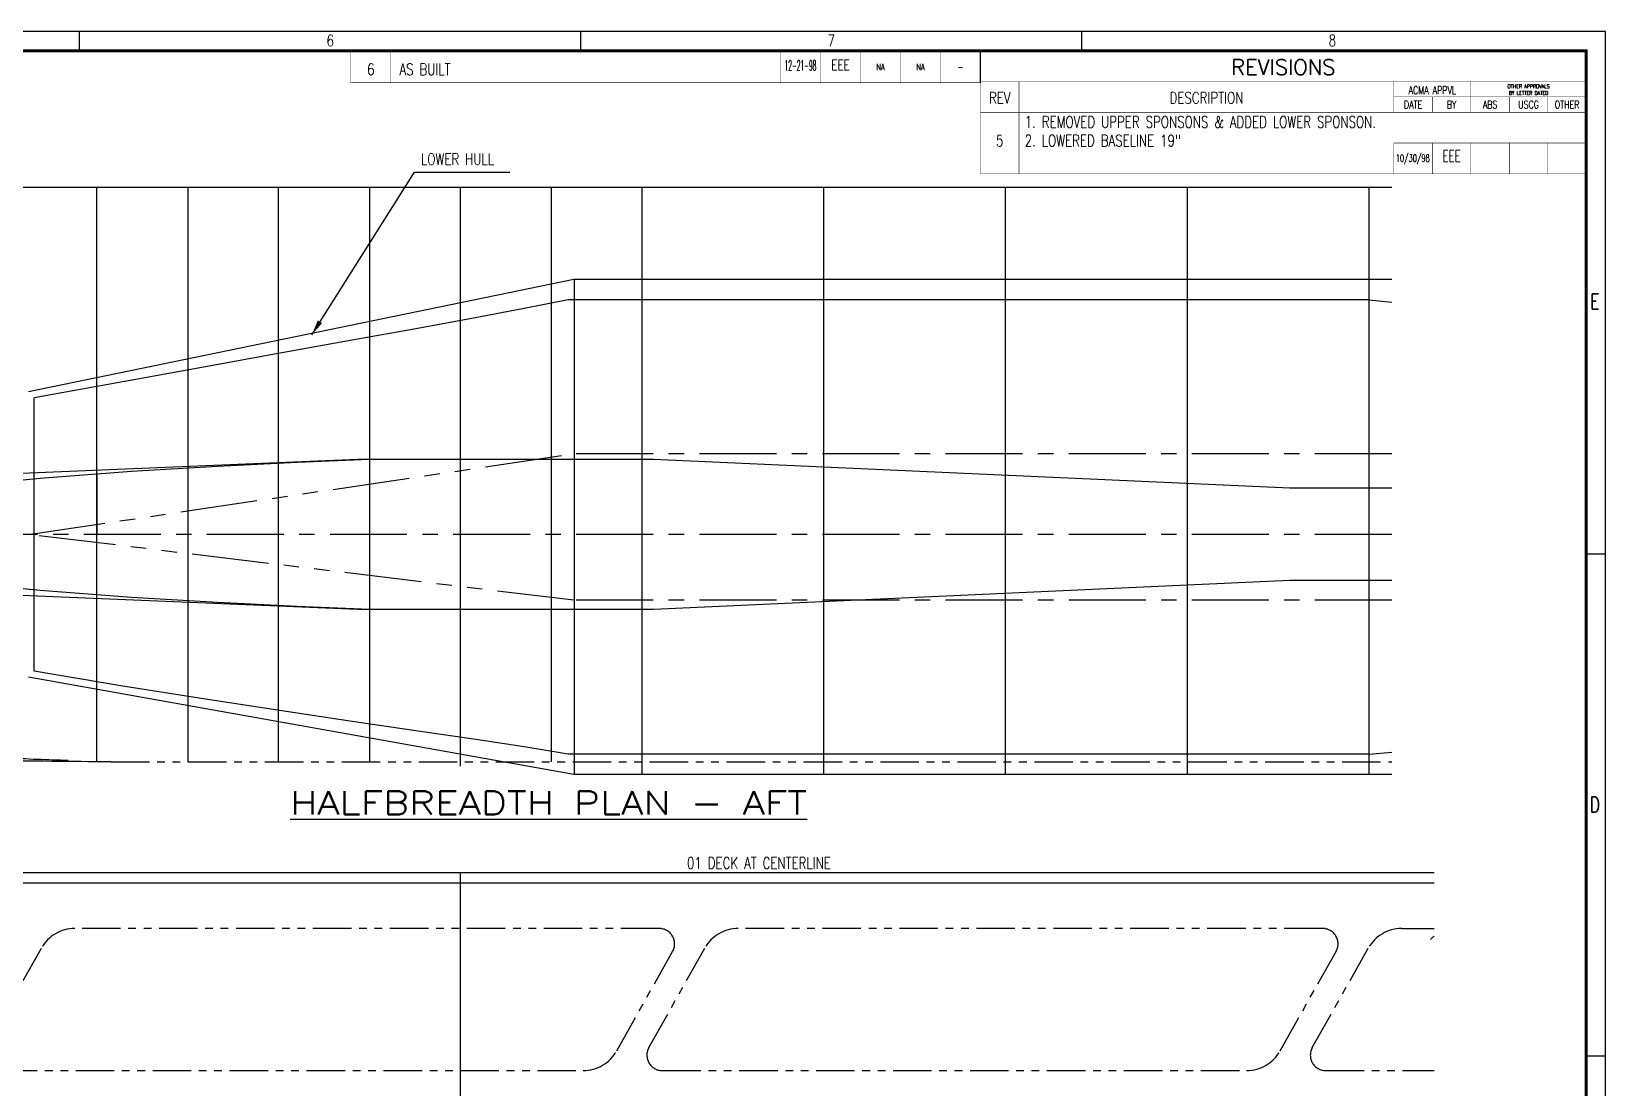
# Model space of a CAD drawing. Extents: x 6 to 1059, y 21 to 684.
# Drawn here: x 650.1 to 1059.2, y 409.4 to 683.8 of the extents above; entities that cross this region are included whole.
import ezdxf
from ezdxf.enums import TextEntityAlignment as Align

# ---------------------------------------------------------------- set-up
doc = ezdxf.new("R2010")
doc.units = 0
doc.header["$LTSCALE"] = 16
doc.header["$MEASUREMENT"] = 0
for name, pattern in [('CENTER', [2, 1.25, -0.25, 0.25, -0.25]), ('PHANTOM', [2.5, 1.25, -0.25, 0.25, -0.25, 0.25, -0.25]), ('PHANTOM2', [1.25, 0.625, -0.125, 0.125, -0.125, 0.125, -0.125])]:
    doc.linetypes.add(name, pattern=pattern)
doc.layers.get('0').update_dxf_attribs({"linetype": 'CONTINUOUS'})
for name, color, linetype in [('000_000_DIM', 1, 'CONTINUOUS'), ('BORDER', 3, 'CONTINUOUS'), ('CENTER', 1, 'CENTER'), ('DIM', 1, 'CONTINUOUS'), ('KNUCLE', 7, 'CONTINUOUS'), ('LAYOUT', 1, 'CONTINUOUS'), ('MN_DK', 7, 'CONTINUOUS'), ('PHANTOM2', 1, 'PHANTOM2'), ('SPONSONS', 1, 'CONTINUOUS'), ('STA_28', 1, 'CONTINUOUS'), ('STA_30', 1, 'CONTINUOUS'), ('STA_32', 1, 'CONTINUOUS'), ('STA_34', 1, 'CONTINUOUS'), ('STA_36', 1, 'CONTINUOUS'), ('STA_37', 1, 'CONTINUOUS'), ('STA_38', 1, 'CONTINUOUS'), ('STA_39', 1, 'CONTINUOUS'), ('STA_40', 1, 'CONTINUOUS'), ('STA_41', 1, 'CONTINUOUS'), ('STA_42', 1, 'CONTINUOUS'), ('TEXT', 4, 'CONTINUOUS'), ('TITLEBLOCK', 3, 'CONTINUOUS'), ('TITLEBLOCK_ATTRIBUTES', 4, 'CONTINUOUS'), ('WET_DK', 7, 'CONTINUOUS')]:
    doc.layers.add(name, color=color, linetype=linetype)
doc.styles.add('ROMANS', font='romans')
doc.styles.add('ROMANT', font='ROMANT.SHX', dxfattribs={"width": 0.75, "height": 0.15625})
doc.styles.get("Standard").update_dxf_attribs({"font": 'ROMANS.SHX', "width": 0.75})
doc.styles.add('TB_TXT', font='ROMANS.SHX', dxfattribs={"width": 0.75})
doc.dimstyles.new('ACMA_DIM_1', dxfattribs={"dimscale": 32, "dimtxt": 0.0938, "dimasz": 0.125, "dimexe": 0.125, "dimexo": 0.0625, "dimgap": 0.0625, "dimtad": 1, "dimdec": 4, "dimzin": 3, "dimdsep": 46, "dimlunit": 4, "dimtxsty": 'Standard', "dimcen": 0, "dimse1": 1, "dimclrd": 256, "dimclre": 256, "dimclrt": 4, "dimadec": 0, "dimazin": 0, "dimtfac": 1, "dimtdec": 6, "dimtmove": 0, "dimatfit": 3, "dimfxl": 1, "dimfrac": 2, "dimtzin": 0, "dimarcsym": 0})

# ---------------------------------------------------------------- blocks, each defined once
blk = doc.blocks.new('AFT_LPLN')
for p, q in [((-206.69, 66.28), (-348.43, 37.07)), ((5.91, 66.28), (-206.69, 66.28)), ((-206.63, 66.28), (-206.63, -62.37)), ((-262.86, 19.5), (-543.31, 7.8)), ((-185.98, 19.5), (-262.86, 19.5)), ((-185.98, 19.5), (-262.86, 19.5)), ((-20.62, 12), (-185.98, 19.5)), ((5.91, 12), (-20.62, 12)), ((5.91, 12), (-20.62, 12)), ((-262.86, -19.5), (-543.31, -7.8)), ((-20.62, -12), (-185.98, -19.5)), ((5.91, -12), (-20.62, -12)), ((5.91, -12), (-20.62, -12)), ((-185.98, -19.5), (-262.86, -19.5)), ((-206.69, -62.37), (-348.43, -37.07)), ((5.91, -62.37), (-206.69, -62.37))]:
    blk.add_line(p, q)
at = {"color": 1, "linetype": 'PHANTOM'}
for p, q in [((-348.43, 0), (-206.69, 21)), ((-206.69, -17.09), (-348.43, 0))]:
    blk.add_line(p, q, dxfattribs=at)
for points in [[(-259.84, 19.5), (-278.62, 18.7), (-299.34, 17.69), (-321.71, 16.35), (-345.47, 14.55), (-370.34, 12.17), (-396.04, 9.1), (-422.29, 5.21), (-448.82, 0.38)], [(-259.84, -19.5), (-278.62, -18.7), (-299.34, -17.69), (-321.71, -16.35), (-345.47, -14.55), (-370.34, -12.17), (-396.04, -9.1), (-422.29, -5.21), (-448.82, -0.38)], [(-259.84, -19.5), (-278.62, -18.7), (-299.34, -17.69), (-321.71, -16.36), (-345.47, -14.57), (-370.34, -12.2), (-396.04, -9.15), (-422.29, -5.29), (-448.82, -0.5)]]:
    blk.add_lwpolyline(points)
at = {"layer": 'CENTER'}
for p, q in [((5.91, 21), (-206.69, 21)), ((5.91, 0), (-619.77, 0)), ((5.91, -17.09), (-206.69, -17.09))]:
    blk.add_line(p, q, dxfattribs=at)
at = {"layer": 'KNUCLE'}
blk.add_line((5.91, 90.16), (-586.86, 90.16), dxfattribs=at)
at = {"layer": 'LAYOUT'}
blk.add_line((-330.71, 15.75), (-330.71, 0), dxfattribs=at)
at = {"layer": 'MN_DK', "flags": 128}
blk.add_lwpolyline([(-338.17, -58.73, -0.009984), (-354.33, -58.07, -0.000414), (-398.1, -55.37, -0.005198), (-401.57, -55.12, -0.005145), (-428.59, -52.58, -0.006854), (-448.82, -50.2, -0.003402), (-469.25, -47.36, -0.002588), (-496.06, -43.31, -0.002519), (-517.04, -39.92, -0.019828), (-519.69, -39.37, -0.000087), (-520.12, -39.26, -0.000002), (-543.31, -33.46, -0.00002), (-551.59, -31.39, -0.000011), (-566.93, -27.56)], format="xyb", dxfattribs=at)
at = {"layer": 'PHANTOM2'}
blk.add_line((-327.02, -59.06), (5.91, -59.06), dxfattribs=at)
at = {"layer": 'STA_28'}
blk.add_line((0, -62.37), (0, 90.16), dxfattribs=at)
at = {"layer": 'STA_30'}
blk.add_line((-47.24, -62.37), (-47.24, 90.16), dxfattribs=at)
at = {"layer": 'STA_32'}
blk.add_line((-94.49, -62.37), (-94.49, 90.16), dxfattribs=at)
at = {"layer": 'STA_34'}
blk.add_line((-141.73, -62.37), (-141.73, 90.16), dxfattribs=at)
at = {"layer": 'STA_36'}
blk.add_line((-188.98, -62.37), (-188.98, 90.16), dxfattribs=at)
at = {"layer": 'STA_37'}
blk.add_line((-212.6, 90.16), (-212.6, -59.06), dxfattribs=at)
at = {"layer": 'STA_38'}
blk.add_line((-236.22, -60.19), (-236.22, 90.16), dxfattribs=at)
at = {"layer": 'STA_39'}
blk.add_line((-259.84, 90.16), (-259.84, -59.06), dxfattribs=at)
at = {"layer": 'STA_40'}
blk.add_line((-283.46, -59.06), (-283.46, 90.16), dxfattribs=at)
at = {"layer": 'STA_41'}
blk.add_line((-307.09, 90.16), (-307.09, -59.06), dxfattribs=at)
at = {"layer": 'STA_42'}
blk.add_line((-330.71, -59.05), (-330.71, 90.16), dxfattribs=at)
at = {"layer": 'WET_DK', "flags": 128}
blk.add_lwpolyline([(-327.02, -59.06, -0.005194), (-358.1, -58.73, -0.009984), (-374.26, -58.07, -0.000414), (-418.03, -55.37, -0.005198), (-421.51, -55.12, -0.005145), (-448.52, -52.58, -0.006854), (-468.75, -50.2, -0.003402), (-489.18, -47.36, -0.002588), (-515.99, -43.31, -0.002519), (-536.97, -39.92, -0.019828), (-539.62, -39.37, -0.000087), (-540.05, -39.26, -0.000002), (-563.24, -33.46, -0.00002), (-571.52, -31.39, -0.000011), (-586.86, -27.56)], format="xyb", dxfattribs=at)
blk = doc.blocks.new('D_38_1FT')
at = {"layer": 'TITLEBLOCK'}
for p, q in [((1059.2, 683.84), (6.4, 683.84)), ((662.6, 678.84), (662.6, 683.84)), ((792.84, 678.84), (792.84, 683.84)), ((923.08, 678.84), (923.08, 683.84)), ((1059.2, 21.44), (1059.2, 683.84)), ((1054.2, 548.04), (1059.2, 548.04)), ((1054.2, 417.64), (1059.2, 417.64))]:
    blk.add_line(p, q, dxfattribs=at)
at = {"layer": 'TITLEBLOCK', "const_width": 0.768}
blk.add_lwpolyline([(1054.2, 26.44), (1054.2, 678.84), (11.4, 678.84), (11.4, 26.44)], close=True, dxfattribs=at)
at = {"layer": 'TITLEBLOCK', "const_width": 0.128}
for points in [[(896.75, 678.84), (896.75, 670.84), (896.75, 662.84), (1054.2, 662.84)], [(906.75, 670.84), (896.75, 670.84)], [(1004.2, 670.84), (906.75, 670.84)], [(906.75, 670.84), (906.75, 662.84)], [(1024.2, 670.84), (1004.2, 670.84)], [(1004.2, 670.84), (1004.2, 662.84)], [(1014.2, 666.84), (1004.2, 666.84)], [(1014.2, 666.84), (1014.2, 662.84)], [(1014.2, 666.84), (1024.2, 666.84)], [(1024.2, 670.84), (1054.2, 670.84)], [(1024.2, 670.84), (1024.2, 662.84)], [(1024.2, 666.84), (1034.2, 666.84)], [(1034.2, 666.84), (1034.2, 662.84)], [(1034.2, 666.84), (1044.2, 666.84)], [(1044.2, 666.84), (1044.2, 662.84)], [(1044.2, 666.84), (1054.2, 666.84)]]:
    blk.add_lwpolyline(points, dxfattribs=at)
at = {"layer": 'TITLEBLOCK', "color": 4, "style": 'ROMANS', "width": 0.75}
for s, height, p in [('6', 3, (727.72, 679.09)), ('7', 3, (857.96, 679.09)), ('8', 3, (988.2, 679.09)), ('E', 4, (1056.45, 610.48)), ('D', 4, (1056.45, 479.69))]:
    blk.add_text(s, height=height, dxfattribs=at).set_placement(p, align=Align.BOTTOM_CENTER)
at = {"layer": 'TITLEBLOCK', "color": 4, "style": 'ROMANS'}
blk.add_text('REVISIONS', height=4, dxfattribs=at).set_placement((975.48, 672.59), align=Align.CENTER)
at = {"layer": 'TITLEBLOCK', "color": 4, "style": 'ROMANS', "width": 0.75}
for s, height, p in [('REV', 3, (901.75, 665.09)), ('DESCRIPTION', 3, (955.48, 665.09)), ('ACMA APPVL', 2, (1014.2, 667.59)), ('OTHER APPROVALS', 1, (1039.2, 669.09)), ('BY LETTER DATED', 1, (1039.2, 667.34)), ('DATE', 2, (1009.2, 663.84)), ('BY', 2, (1019.2, 663.84)), ('ABS', 2, (1029.2, 663.84)), ('USCG', 2, (1039.2, 663.84)), ('OTHER', 2, (1049.2, 663.84))]:
    blk.add_text(s, height=height, dxfattribs=at).set_placement(p, align=Align.CENTER)
at = {"layer": 'TITLEBLOCK_ATTRIBUTES', "width": 0.75}
for tag, height, style, p in [('T_CLIENT', 4, 'ROMANT', (975.48, 76.44)), ('T_DWNBY', 2.5, 'TB_TXT', (920.75, 56.44)), ('T_CHKDBY', 2.5, 'TB_TXT', (920.75, 49.44)), ('T_FIRST_LINE', 3, 'TB_TXT', (991.48, 47.69)), ('T_SECOND_LINE', 3, 'TB_TXT', (991.48, 42.69)), ('T_ENGR', 2.5, 'TB_TXT', (920.75, 42.44)), ('T_THIRD_LINE', 3, 'TB_TXT', (991.48, 37.94)), ('T_APPDBY', 2.5, 'TB_TXT', (920.75, 35.44)), ('T_SHEETN0', 3, 'TB_TXT', (1027.95, 30.44)), ('T_OFN0', 3, 'TB_TXT', (1039.7, 30.44)), ('T_DATE', 2.5, 'TB_TXT', (920.75, 28.94)), ('T_SCALE', 3, 'TB_TXT', (940.46, 28.44)), ('T_JOBNO', 3, 'TB_TXT', (962.98, 28.44)), ('T_DWGNO', 3, 'TB_TXT', (993.63, 28.44)), ('T_REV', 3, 'TB_TXT', (1048.95, 28.94))]:
    blk.add_attdef(tag, text='', height=height, dxfattribs=dict(at, style=style)).set_placement(p, align=Align.CENTER)
at = {"layer": 'TITLEBLOCK_ATTRIBUTES', "style": 'ROMANS'}
blk.add_attdef('T_VESSEL', text='', height=3, dxfattribs=at).set_placement((991.48, 53.94), align=Align.CENTER)
at = {"layer": 'TITLEBLOCK_ATTRIBUTES', "style": 'TB_TXT', "width": 0.75}
blk.add_attdef('T_FILENAME', text='', height=2, rotation=90, dxfattribs=at).set_placement((1056.95, 42.4), align=Align.MIDDLE_LEFT)
at = {"layer": 'TITLEBLOCK_ATTRIBUTES', "style": 'TB_TXT', "width": 0.75, "flags": 2}
blk.add_attdef('T_COPYRGHT', (792.09, 27.85), '', height=1.5, dxfattribs=at)
blk = doc.blocks.new('VIEWTTLE')
at = {"style": 'ROMANS', "width": 1.25}
blk.add_attdef('SECTION', text='', height=0.188, dxfattribs=at).set_placement((0, 0), align=Align.BOTTOM_CENTER)
at = {"style": 'ROMANS'}
for p in [(0, -0.148), (0, -0.319), (0, -0.484)]:
    blk.add_attdef('XXXXXXXX', text='', height=0.0938, dxfattribs=at).set_placement(p, align=Align.BOTTOM_CENTER)
blk = doc.blocks.new('REV_VB_1')
at = {"layer": 'BORDER'}
for points, const_width in [([(0, 0), (0, -0.375), (0.469, -0.375), (5.037, -0.375), (5.505, -0.375), (5.974, -0.375), (6.443, -0.375), (6.912, -0.375), (7.38, -0.375)], 0.00675), ([(0.469, 0), (0.469, -0.375)], 0.006), ([(5.037, 0), (5.037, -0.375)], 0.006), ([(5.505, 0), (5.505, -0.375)], 0.006), ([(5.974, 0), (5.974, -0.375)], 0.006), ([(6.443, 0), (6.443, -0.375)], 0.006), ([(6.912, 0), (6.912, -0.375)], 0.006)]:
    blk.add_lwpolyline(points, dxfattribs=dict(at, const_width=const_width))
at = {"layer": 'TEXT', "style": 'ROMANS'}
for tag, height, width, p in [('REV_1', 0.135, 0.75, (0.234, -0.286)), ('REV_1_ACMA_APDT', 0.09, 0.65, (5.285, -0.228)), ('REV_1_ACMA_APBY', 0.09, 0.65, (5.74, -0.228)), ('REV_1_ABS_AP', 0.09, 0.65, (6.226, -0.228)), ('REV_1_OTHER_APDT', 0.09, 0.65, (7.146, -0.228))]:
    blk.add_attdef(tag, text='', height=height, dxfattribs=dict(at, width=width)).set_placement(p, align=Align.CENTER)
at = {"layer": 'TEXT', "style": 'ROMANS', "width": 0.75}
blk.add_attdef('REV_1_DESC', (0.531, -0.286), '', height=0.135, dxfattribs=at)
at = {"layer": 'TEXT', "width": 0.65}
blk.add_attdef('REV_1_USCG_APDT', text='', height=0.09, dxfattribs=at).set_placement((6.685, -0.228), align=Align.CENTER)
blk = doc.blocks.new('DS-RVBG')
at = {"layer": 'BORDER'}
blk.add_line((7.38, -0.375), (7.38, 0), dxfattribs=at)
for points, const_width in [([(0, 0), (0, -0.375), (0.469, -0.375), (5.037, -0.375), (5.505, -0.375), (5.974, -0.375), (6.443, -0.375), (6.912, -0.375), (7.38, -0.375)], 0.00675), ([(0.469, 0), (0.469, -0.375)], 0.006), ([(5.037, 0), (5.037, -0.375)], 0.006), ([(5.505, 0), (5.505, -0.375)], 0.006), ([(5.974, 0), (5.974, -0.375)], 0.006), ([(6.443, 0), (6.443, -0.375)], 0.006), ([(6.912, 0), (6.912, -0.375)], 0.006)]:
    blk.add_lwpolyline(points, dxfattribs=dict(at, const_width=const_width))
at = {"layer": 'TEXT', "style": 'ROMANS', "width": 0.75}
for tag, height, p in [('REV_1', 0.135, (0.234, -0.286)), ('BY', 0.12, (5.74, -0.228)), ('ABS', 0.075, (6.209, -0.228)), ('USCG', 0.075, (6.677, -0.228)), ('OTHER', 0.075, (7.146, -0.228))]:
    blk.add_attdef(tag, text='', height=height, dxfattribs=at).set_placement(p, align=Align.CENTER)
blk.add_attdef('REV_1_DESC', (0.571, -0.286), '', height=0.135, dxfattribs=at)
at = {"layer": 'TEXT', "style": 'ROMANS', "width": 0.906079}
blk.add_attdef('DATE', text='', height=0.12, dxfattribs=at).set_placement((5.084, -0.232), (5.456, -0.232), align=Align.FIT)

msp = doc.modelspace()

# ---------------------------------------------------------------- linework, layer by layer
for p, q in [((903.28385, 495.99956), (903.28385, 614.11162)), ((478.087, 465.27567), (1014.66381, 465.27567))]:
    msp.add_line(p, q)
at = {"flags": 128}
for points in [[(997.67461, 614.11162), (1003.67755, 613.50056)], [(997.67461, 495.99956), (1003.67755, 496.49785)]]:
    msp.add_lwpolyline(points, dxfattribs=at)
at = {"layer": 'BORDER', "const_width": 0.14844}
for points in [[(896.75048, 654.84106), (896.75048, 662.84)], [(906.74915, 654.84106), (906.74915, 662.84)], [(1004.18571, 654.84106), (1054.2, 654.84106)]]:
    msp.add_lwpolyline(points, dxfattribs=at)
at = {"layer": 'LAYOUT'}
msp.add_line((1014.66381, 462.50399), (478.087, 462.50399), dxfattribs=at)
at = {"layer": 'PHANTOM2'}
for p, q in [((813.23988, 450.69297), (661.35866, 450.69297)), ((985.68298, 450.69297), (833.80176, 450.69297)), ((1006.24486, 450.69297), (1014.66381, 450.69297)), ((638.09951, 419.74065), (652.64291, 445.59558)), ((802.18279, 418.87699), (816.72618, 444.73193)), ((810.54261, 419.74065), (825.08601, 445.59558)), ((974.62588, 418.87699), (989.16928, 444.73193)), ((982.98571, 419.74065), (997.52911, 445.59558)), ((641.58581, 413.77961), (793.46703, 413.77961)), ((814.02891, 413.77961), (965.91013, 413.77961)), ((986.47201, 413.77961), (1014.66381, 413.77961))]:
    msp.add_line(p, q, dxfattribs=at)
for centre, radius, start, end in [((661.35866, 440.69297), 10, 90, 150.6422465), ((813.23988, 446.69297), 4, 330.6422465, 90), ((833.80176, 440.69297), 10, 90, 150.6422465), ((985.68298, 446.69297), 4, 330.6422465, 90), ((1006.24486, 440.69297), 10, 90, 150.6422465), ((1020.62605, 440.85045), 9.84252, 127.2837961, 134.9973371), ((793.46703, 423.77961), 10, 270, 330.6422465), ((814.02891, 417.77961), 4, 150.6422465, 270), ((965.91013, 423.77961), 10, 270, 330.6422465), ((986.47201, 417.77961), 4, 150.6422465, 270)]:
    msp.add_arc(centre, radius, start, end, dxfattribs=at)
at = {"layer": 'SPONSONS'}
for p, q in [((997.67461, 614.11162), (789.54363, 614.11162)), ((650.78037, 517.54595), (650.78037, 588.61501)), ((997.67461, 495.99956), (789.54363, 495.99956))]:
    msp.add_line(p, q, dxfattribs=at)
at = {"layer": 'SPONSONS', "flags": 128}
for points in [[(789.54363, 614.11162), (778.11799, 611.84726), (764.93141, 609.34689), (750.01867, 606.59669), (733.41456, 603.58286), (715.15389, 600.29159), (695.27144, 596.70907), (673.802, 592.82148), (650.78037, 588.61501)], [(789.54363, 495.99956), (778.11799, 497.88024), (764.93141, 499.89839), (750.01867, 502.10138), (733.41456, 504.53654), (715.15389, 507.25123), (695.27144, 510.2928), (673.802, 513.70859), (650.78037, 517.54595)]]:
    msp.add_lwpolyline(points, dxfattribs=at)
at = {"layer": 'STA_38'}
msp.add_line((761.55157, 373.74024), (761.55157, 465.27567), dxfattribs=at)

# ---------------------------------------------------------------- block references
for name, p in [('D_38_1FT', (0, 0)), ('AFT_LPLN', (997.77204, 553.10161))]:
    msp.add_blockref(name, p)
at = {"layer": '000_000_DIM'}
ref = msp.add_blockref('DS-RVBG', (733.08171, 678.84, -0.0032), dxfattribs=dict(at, xscale=22.176, yscale=22.176, zscale=22.176))
ref.add_attrib('REV_1', '6', dxfattribs={"layer": 'TEXT', "height": 2.99376, "style": 'ROMANS', "width": 0.75}).set_placement((738.28088, 672.4899, -0.0032), align=Align.CENTER)
ref.add_attrib('REV_1_DESC', 'AS BUILT', (745.73691, 672.4899, -0.0032), dxfattribs={"layer": 'TEXT', "height": 2.99376, "style": 'ROMANS', "width": 0.75})
ref.add_attrib('BY', 'EEE', dxfattribs={"layer": 'TEXT', "height": 2.66112, "style": 'ROMANS', "width": 0.75}).set_placement((860.36641, 673.78928, -0.0032), align=Align.CENTER)
ref.add_attrib('ABS', 'NA', dxfattribs={"layer": 'TEXT', "height": 1.6632, "style": 'ROMANS', "width": 0.75}).set_placement((870.76141, 673.78928, -0.0032), align=Align.CENTER)
ref.add_attrib('USCG', 'NA', dxfattribs={"layer": 'TEXT', "height": 1.6632, "style": 'ROMANS', "width": 0.75}).set_placement((881.15641, 673.78928, -0.0032), align=Align.CENTER)
ref.add_attrib('OTHER', '-', dxfattribs={"layer": 'TEXT', "height": 1.6632, "style": 'ROMANS', "width": 0.75}).set_placement((891.55141, 673.78928, -0.0032), align=Align.CENTER)
ref.add_attrib('DATE', '12-21-98', dxfattribs={"layer": 'TEXT', "height": 2.66112, "style": 'ROMANS', "width": 0.386022}).set_placement((845.81536, 673.68577, -0.0032), (854.08228, 673.68577, -0.0032), align=Align.FIT)
at = {"layer": 'DIM'}
ref = msp.add_blockref('REV_VB_1', (896.75048, 654.84106), dxfattribs=dict(at, xscale=21.330496, yscale=21.330496, zscale=21.330496))
ref.add_attrib('REV_1', '5', dxfattribs={"layer": 'TEXT', "height": 2.87962, "style": 'ROMANS', "width": 0.75}).set_placement((901.75142, 653.97867), align=Align.CENTER)
ref.add_attrib('REV_1_ACMA_APDT', '10/30/98', dxfattribs={"layer": 'TEXT', "height": 1.919745, "style": 'ROMANS', "width": 0.65}).set_placement((1009.10452, 649.98291), align=Align.CENTER)
ref.add_attrib('REV_1_ACMA_APBY', 'EEE', dxfattribs={"layer": 'TEXT', "height": 3, "style": 'ROMANS', "width": 0.65}).set_placement((1019.1822, 649.98291), align=Align.CENTER)
at = {"layer": 'TEXT', "xscale": 32, "yscale": 32, "zscale": 32}
msp.add_blockref('VIEWTTLE', (784.48466, 478.53025), dxfattribs=at).add_auto_attribs({'SECTION': '%%UHALFBREADTH PLAN - AFT'})

# ---------------------------------------------------------------- texts
at = {"layer": 'TEXT', "width": 0.75}
for s, p in [('1. REMOVED UPPER SPONSONS & ADDED LOWER SPONSON.', (908.22805, 658.83866)), ('2. LOWERED BASELINE 19"', (908.22805, 653.98152)), ('LOWER HULL', (751.31968, 649.15158)), ('01 DECK AT CENTERLINE', (820.4466, 466.21313))]:
    msp.add_text(s, height=3, dxfattribs=at).set_placement(p)

# ---------------------------------------------------------------- leaders
at = {"layer": 'DIM'}
msp.add_leader([(722.92758, 605.004), (749.59589, 647.27322), (774.4137, 647.27322)], dimstyle='ACMA_DIM_1', dxfattribs=at)

doc.saveas('drawing.dxf')
